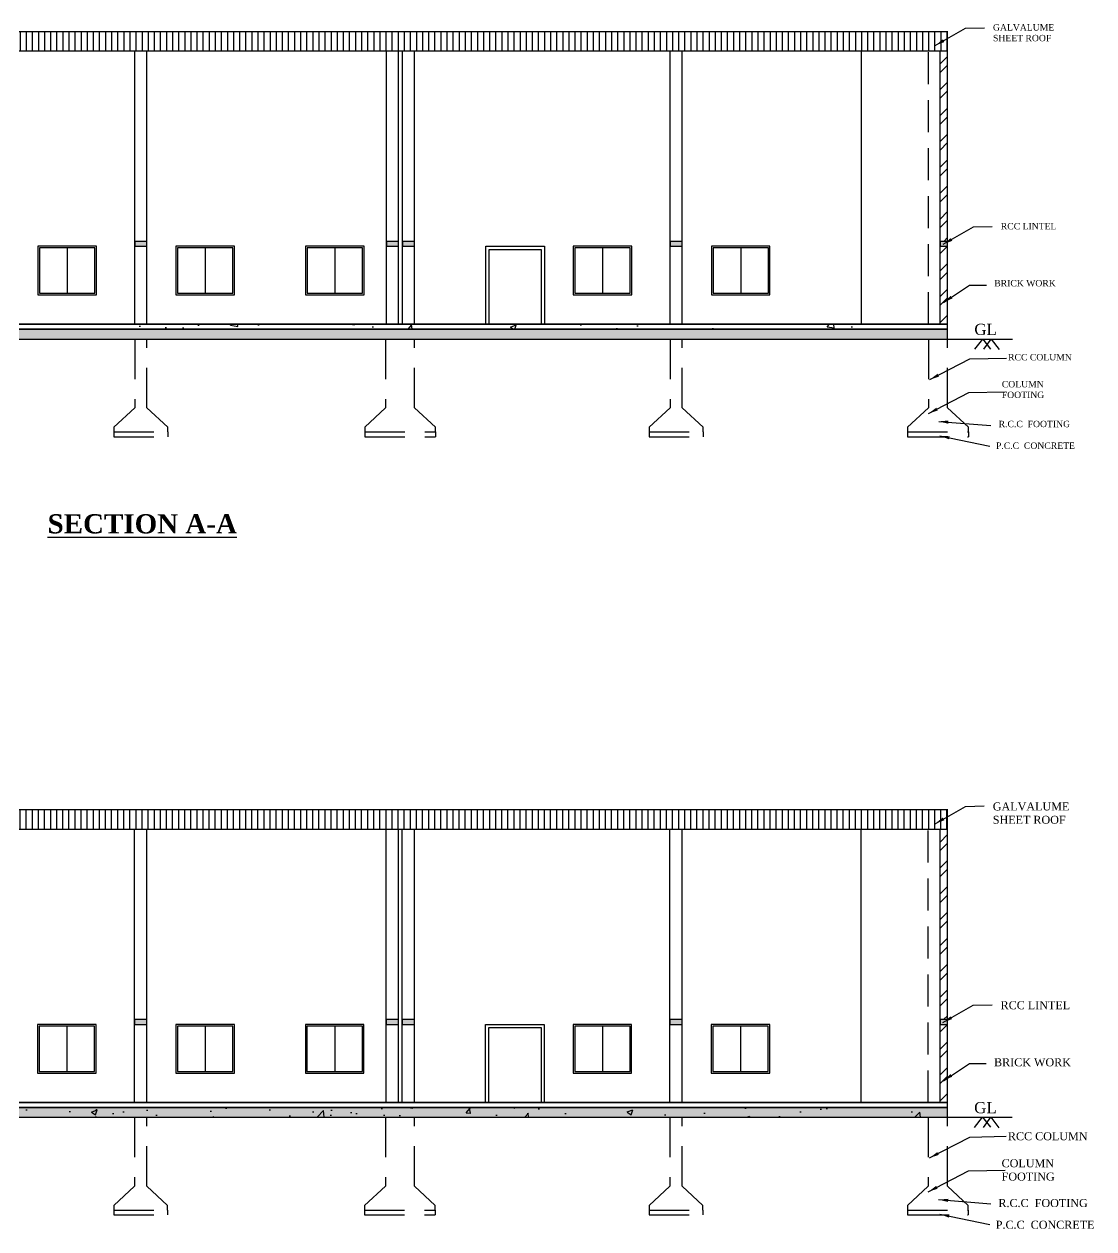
# Model space of a CAD drawing. Header units: metres. Extents: x 2066 to 2266, y 1708 to 2044.
# Drawn here: x 2199.8 to 2233.22, y 1945.85 to 1983.48 of the extents above; entities that cross this region are included whole.
import ezdxf

# ---------------------------------------------------------------- set-up
doc = ezdxf.new("R2010")
doc.units = ezdxf.units.M
doc.linetypes.add('HIDDEN', pattern=[0.375, 0.25, -0.125])
doc.linetypes.add('HIDDENX2', pattern=[0.75, 0.5, -0.25])
doc.styles.add('CORPORATION', font='arial.ttf')
doc.styles.add('i', font='romantic.ttf')
doc.styles.add('TIMES NEW ROMAN', font='times.ttf')
doc.dimstyles.new('Dim-outter', dxfattribs={"dimtxt": 1, "dimasz": 1, "dimexe": 0, "dimexo": 0, "dimgap": 1, "dimtad": 1, "dimlfac": -1, "dimzin": 3, "dimdsep": 46, "dimtxsty": 'CORPORATION', "dimblk": 'ARCHTICK', "dimcen": 0.125, "dimclrd": 8, "dimclre": 8, "dimclrt": 256, "dimazin": 0, "dimtfac": 0.5, "dimtix": 1, "dimtmove": 2, "dimatfit": 3, "dimfxl": 0, "dimtolj": 1, "dimtzin": 0, "dimarcsym": 0})

# ---------------------------------------------------------------- blocks, each defined once
blk = doc.blocks.new('_ArchTick')
at = {"color": 0, "linetype": 'ByBlock', "const_width": 0.15}
blk.add_lwpolyline([(-0.5, -0.5), (0.5, 0.5)], dxfattribs=at)

msp = doc.modelspace()

# ---------------------------------------------------------------- hatches: boundary and pattern name
h = msp.add_hatch()
h.set_pattern_fill('ANSI31', color=256, scale=0.06, angle=45)
h.set_pattern_definition([(90, (-3371.6825, 817.67886), (-0.1905, 0), [])])
h.paths.add_polyline_path([(2186.59, 1983.255), (2186.59, 1982.645), (2228.65, 1982.645), (2228.65, 1983.255)])
h = msp.add_hatch()
h.set_pattern_fill('ANSI32', color=256, scale=0.06)
h.set_pattern_definition([(45, (-3371.6825, 817.66886), (-0.404111525, 0.404111525), []), (45, (-3371.4131, 817.66886), (-0.404111525, 0.404111525), [])])
h.paths.add_polyline_path([(2228.65, 1976.545), (2228.42, 1976.545), (2228.42, 1974.105), (2228.65, 1974.105)])
h.paths.add_polyline_path([(2228.42, 1976.695), (2228.65, 1976.695), (2228.65, 1982.645), (2228.42, 1982.645)])
h = msp.add_hatch(color=256)
h.dxf.hatch_style = 1
h.paths.add_polyline_path([(2186.59, 1976.695), (2186.59, 1976.545), (2186.82, 1976.545), (2186.82, 1976.695)])
h.paths.add_polyline_path([(2195.268, 1976.545), (2195.268, 1976.695), (2194.888, 1976.695), (2194.888, 1976.545)])
h.paths.add_polyline_path([(2203.632, 1976.545), (2203.632, 1976.695), (2203.252, 1976.695), (2203.252, 1976.545)])
h.paths.add_polyline_path([(2211.497, 1976.695), (2211.117, 1976.695), (2211.117, 1976.545), (2211.497, 1976.545)])
h.paths.add_polyline_path([(2211.997, 1976.545), (2211.997, 1976.695), (2211.617, 1976.695), (2211.617, 1976.545)])
h.paths.add_polyline_path([(2219.981, 1976.695), (2219.981, 1976.545), (2220.361, 1976.545), (2220.361, 1976.695)])
h.paths.add_polyline_path([(2228.42, 1976.695), (2228.42, 1976.545), (2228.65, 1976.545), (2228.65, 1976.695)])
h = msp.add_hatch()
h.set_pattern_fill('AR-CONC', color=256, scale=0.01)
h.set_pattern_definition([(50, (-3371.6825, 817.6689), (1.8218467, -0.15939086), [0.1905, -2.0955]), (355, (-3371.6825, 817.6689), (-0.3524342, 1.91056845), [0.1524, -1.67640584]), (100.451445, (-3371.5307, 817.6556), (1.46941247, 1.7511775), [0.1619001, -1.78090245]), (46.1842, (-3371.6825, 818.1769), (2.7107904, -0.4204233), [0.28575, -3.14325]), (96.63556, (-3371.4566, 818.1418), (2.3740413, 2.4742612), [0.2428502, -2.6713561]), (351.18415, (-3371.6825, 818.1769), (2.3740413, 2.4742612), [0.2285997, -2.5145973]), (21, (-3371.4285, 818.0499), (1.5161439, -1.022652), [0.1905, -2.0955]), (326, (-3371.4285, 818.0499), (0.6180203, 1.84187966), [0.1524, -1.6764]), (71.451445, (-3371.3022, 817.9646), (2.1341642, 0.8192277), [0.1619001, -1.7808994]), (37.5, (-3371.6825, 817.66886), (0.03088603, 0.84555039), [0, -1.65608, 0, -1.7018, 0, -1.68275]), (7.5, (-3371.6825, 817.6689), (0.66819663, 1.00180575), [0, -0.97028, 0, -1.61798, 0, -0.64135]), (327.5, (-3372.2489, 817.66886), (1.35590595, -0.05728744), [0, -0.635, 0, -1.9812, 0, -2.6289]), (317.5, (-3372.5029, 817.6689), (1.48129181, 0.2542649), [0, -0.8255, 0, -1.31572, 0, -1.8669])])
h.paths.add_polyline_path([(2228.65, 1974.105), (2186.59, 1974.105), (2186.59, 1973.955), (2228.65, 1973.955)])
h = msp.add_hatch()
h.set_pattern_fill('AR-SAND', color=256, scale=0.01)
h.set_pattern_definition([(37.5, (-3371.6825, 817.66886), (-0.016000313, 0.489413237), [0, -0.38608, 0, -0.4318, 0, -0.41275]), (7.5, (-3371.6825, 817.66886), (0.44952328, 0.7168251), [0, -0.20828, 0, -0.34798, 0, -0.13335]), (327.5, (-3371.99492, 817.66886), (0.79099237, 0.001437185), [0, -0.127, 0, -0.4572, 0, -0.5969]), (317.5, (-3371.9949, 817.66886), (0.76355645, 0.22292932), [0, -0.0635, 0, -0.29972, 0, -0.3429])])
h.paths.add_polyline_path([(2228.65, 1973.645), (2228.65, 1973.955), (2186.59, 1973.955), (2186.59, 1973.645)])
h = msp.add_hatch()
h.set_pattern_fill('ANSI31', color=256, scale=0.06, angle=45)
h.set_pattern_definition([(90, (-3371.68841, 793.36986), (-0.1905, 0), [])])
h.paths.add_polyline_path([(2186.584, 1958.946), (2186.584, 1958.336), (2228.644, 1958.336), (2228.644, 1958.946)])
h = msp.add_hatch()
h.set_pattern_fill('ANSI32', color=256, scale=0.06)
h.set_pattern_definition([(45, (-3371.6884, 793.35986), (-0.404111525, 0.404111525), []), (45, (-3371.419, 793.35986), (-0.404111525, 0.404111525), [])])
h.paths.add_polyline_path([(2228.644, 1952.236), (2228.414, 1952.236), (2228.414, 1949.796), (2228.644, 1949.796)])
h.paths.add_polyline_path([(2228.414, 1952.386), (2228.644, 1952.386), (2228.644, 1958.336), (2228.414, 1958.336)])
h = msp.add_hatch(color=256)
h.dxf.hatch_style = 1
h.paths.add_polyline_path([(2186.814, 1952.386), (2186.584, 1952.386), (2186.584, 1952.236), (2186.814, 1952.236)])
h.paths.add_polyline_path([(2195.262, 1952.386), (2194.882, 1952.386), (2194.882, 1952.236), (2195.262, 1952.236)])
h.paths.add_polyline_path([(2203.627, 1952.386), (2203.247, 1952.386), (2203.247, 1952.236), (2203.627, 1952.236)])
h.paths.add_polyline_path([(2211.491, 1952.386), (2211.111, 1952.386), (2211.111, 1952.236), (2211.491, 1952.236)])
h.paths.add_polyline_path([(2211.991, 1952.386), (2211.611, 1952.386), (2211.611, 1952.236), (2211.991, 1952.236)])
h.paths.add_polyline_path([(2220.355, 1952.386), (2219.975, 1952.386), (2219.975, 1952.236), (2220.355, 1952.236)])
h.paths.add_polyline_path([(2228.644, 1952.386), (2228.414, 1952.386), (2228.414, 1952.236), (2228.644, 1952.236)])
h = msp.add_hatch()
h.set_pattern_fill('AR-CONC', color=256, scale=0.01)
h.set_pattern_definition([(50, (-3371.6884, 793.3599), (1.8218467, -0.15939086), [0.1905, -2.0955]), (355, (-3371.6884, 793.3599), (-0.3524342, 1.91056845), [0.1524, -1.67640584]), (100.451445, (-3371.5366, 793.3466), (1.46941247, 1.7511775), [0.1619001, -1.78090245]), (46.1842, (-3371.6884, 793.8679), (2.7107904, -0.4204233), [0.28575, -3.14325]), (96.63556, (-3371.4625, 793.8328), (2.3740413, 2.4742612), [0.2428502, -2.6713561]), (351.18415, (-3371.6884, 793.868), (2.3740413, 2.4742612), [0.2285997, -2.5145973]), (21, (-3371.4344, 793.7409), (1.5161439, -1.022652), [0.1905, -2.0955]), (326, (-3371.4344, 793.7409), (0.6180203, 1.84187966), [0.1524, -1.6764]), (71.451445, (-3371.308, 793.6556), (2.1341642, 0.8192277), [0.1619001, -1.7808994]), (37.5, (-3371.6884, 793.35986), (0.03088603, 0.84555039), [0, -1.65608, 0, -1.7018, 0, -1.68275]), (7.5, (-3371.6884, 793.3599), (0.66819663, 1.00180575), [0, -0.97028, 0, -1.61798, 0, -0.64135]), (327.5, (-3372.2548, 793.35986), (1.35590595, -0.05728744), [0, -0.635, 0, -1.9812, 0, -2.6289]), (317.5, (-3372.5088, 793.3599), (1.48129181, 0.2542649), [0, -0.8255, 0, -1.31572, 0, -1.8669])])
h.paths.add_polyline_path([(2186.584, 1949.646), (2186.584, 1949.336), (2228.644, 1949.336), (2228.644, 1949.646)])
h = msp.add_hatch()
h.set_pattern_fill('AR-SAND', color=256, scale=0.01)
h.set_pattern_definition([(37.5, (-3371.6884, 793.35986), (-0.016000313, 0.489413237), [0, -0.38608, 0, -0.4318, 0, -0.41275]), (7.5, (-3371.6884, 793.35986), (0.44952328, 0.7168251), [0, -0.20828, 0, -0.34798, 0, -0.13335]), (327.5, (-3372.00083, 793.35986), (0.79099237, 0.001437185), [0, -0.127, 0, -0.4572, 0, -0.5969]), (317.5, (-3372.0008, 793.35986), (0.76355645, 0.22292932), [0, -0.0635, 0, -0.29972, 0, -0.3429])])
h.paths.add_polyline_path([(2228.644, 1949.336), (2228.644, 1949.646), (2186.584, 1949.646), (2186.584, 1949.336)])

# ---------------------------------------------------------------- linework, layer by layer
for p, q in [((2186.59, 1983.255), (2228.65, 1983.255)), ((2228.65, 1973.655, 9.883), (2228.65, 1983.265, 9.883)), ((2186.59, 1982.645), (2228.65, 1982.645)), ((2203.252, 1974.105, 9.883), (2203.252, 1982.645, 9.883)), ((2203.632, 1974.105, 9.883), (2203.632, 1982.645, 9.883)), ((2211.117, 1974.105, 9.883), (2211.117, 1982.645, 9.883)), ((2211.497, 1974.105, -16.644), (2211.497, 1982.645, -16.644)), ((2211.617, 1974.105, 9.883), (2211.617, 1982.645, 9.883)), ((2211.997, 1974.105, 9.883), (2211.997, 1982.645, 9.883)), ((2219.981, 1974.105, 9.883), (2219.981, 1982.645, 9.883)), ((2220.361, 1974.105, 9.883), (2220.361, 1982.645, 9.883)), ((2225.96, 1974.105, -28.846), (2225.96, 1982.645, -28.846)), ((2228.42, 1974.105, 9.883), (2228.42, 1982.645, 9.883)), ((2201.141, 1976.495), (2201.141, 1975.075)), ((2205.457, 1976.495), (2205.457, 1975.075)), ((2209.505, 1976.495), (2209.505, 1975.075)), ((2217.87, 1976.495), (2217.87, 1975.075)), ((2222.186, 1976.495), (2222.186, 1975.075)), ((2186.59, 1974.105), (2228.65, 1974.105)), ((2186.59, 1973.955), (2228.65, 1973.955)), ((2172.93, 1973.645), (2230.678, 1973.645)), ((2202.602, 1970.895, 9.883), (2202.602, 1970.595, 9.883)), ((2210.439, 1970.895), (2210.439, 1970.595)), ((2219.331, 1970.895, 9.883), (2219.331, 1970.595, 9.883)), ((2227.399, 1970.895, 9.883), (2227.399, 1970.595, 9.883)), ((2186.584, 1958.946, 9.883), (2228.644, 1958.946, 9.883)), ((2228.644, 1949.346, 19.765), (2228.644, 1958.956, 19.765)), ((2186.584, 1958.336, 9.883), (2228.644, 1958.336, 9.883)), ((2203.247, 1949.796, 19.765), (2203.247, 1958.336, 19.765)), ((2203.627, 1949.796, 19.765), (2203.627, 1958.336, 19.765)), ((2211.111, 1949.796, 19.765), (2211.111, 1958.336, 19.765)), ((2211.491, 1949.796, -6.762), (2211.491, 1958.336, -6.762)), ((2211.611, 1949.796, 19.765), (2211.611, 1958.336, 19.765)), ((2211.991, 1949.796, 19.765), (2211.991, 1958.336, 19.765)), ((2219.975, 1949.796, 19.765), (2219.975, 1958.336, 19.765)), ((2220.355, 1949.796, 19.765), (2220.355, 1958.336, 19.765)), ((2225.954, 1949.796, -18.963), (2225.954, 1958.336, -18.963)), ((2228.414, 1949.796, 19.765), (2228.414, 1958.336, 19.765)), ((2201.135, 1952.186, 9.883), (2201.135, 1950.766, 9.883)), ((2205.452, 1952.186, 9.883), (2205.452, 1950.766, 9.883)), ((2209.5, 1952.186, 9.883), (2209.5, 1950.766, 9.883)), ((2217.864, 1952.186, 9.883), (2217.864, 1950.766, 9.883)), ((2222.18, 1952.186, 9.883), (2222.18, 1950.766, 9.883)), ((2186.584, 1949.796, 9.883), (2228.644, 1949.796, 9.883)), ((2172.924, 1949.336, 9.883), (2230.672, 1949.336, 9.883)), ((2186.584, 1949.646, 9.883), (2228.644, 1949.646, 9.883)), ((2202.596, 1946.586, 19.765), (2202.596, 1946.286, 19.765)), ((2210.433, 1946.586, 9.883), (2210.433, 1946.286, 9.883)), ((2219.325, 1946.586, 19.765), (2219.325, 1946.286, 19.765)), ((2227.393, 1946.586, 19.765), (2227.393, 1946.286, 19.765))]:
    msp.add_line(p, q)
at = {"linetype": 'HIDDENX2', "ltscale": 2}
for p, q in [((2228.05, 1974.105, 9.883), (2228.05, 1982.645, 9.883)), ((2228.044, 1949.796, 19.765), (2228.044, 1958.336, 19.765))]:
    msp.add_line(p, q, dxfattribs=at)
at = {"linetype": 'HIDDEN', "ltscale": 5}
for p, q in [((2203.252, 1973.645, 9.883), (2203.252, 1971.495, 9.883)), ((2203.632, 1971.495, 9.883), (2203.632, 1973.645, 9.883)), ((2211.09, 1973.645), (2211.09, 1971.495)), ((2211.997, 1971.495, 9.883), (2211.997, 1973.645, 9.883)), ((2219.981, 1973.645, 9.883), (2219.981, 1971.495, 9.883)), ((2220.361, 1971.495, 9.883), (2220.361, 1973.645, 9.883)), ((2228.05, 1973.645, 9.883), (2228.05, 1971.495, 9.883)), ((2228.65, 1971.495), (2228.65, 1973.645)), ((2202.602, 1970.895, 9.883), (2203.252, 1971.495, 9.883)), ((2204.283, 1970.895, 9.883), (2203.632, 1971.495, 9.883)), ((2210.439, 1970.895), (2211.09, 1971.495)), ((2212.648, 1970.895, 9.883), (2211.997, 1971.495, 9.883)), ((2219.331, 1970.895, 9.883), (2219.981, 1971.495, 9.883)), ((2221.012, 1970.895, 9.883), (2220.361, 1971.495, 9.883)), ((2227.399, 1970.895, 9.883), (2228.05, 1971.495, 9.883)), ((2229.301, 1970.895), (2228.65, 1971.495)), ((2204.283, 1970.745, 9.883), (2204.283, 1970.895, 9.883)), ((2212.648, 1970.745, 9.883), (2212.648, 1970.895, 9.883)), ((2221.012, 1970.745, 9.883), (2221.012, 1970.895, 9.883)), ((2229.301, 1970.745), (2229.301, 1970.895)), ((2202.602, 1970.745, 9.883), (2204.283, 1970.745, 1.144)), ((2202.602, 1970.595, 9.883), (2204.283, 1970.595, 1.144)), ((2204.283, 1970.745, 9.883), (2204.283, 1970.595, 9.883)), ((2210.439, 1970.745), (2212.648, 1970.745, -11.478)), ((2210.439, 1970.595), (2212.648, 1970.595, -11.478)), ((2212.648, 1970.745, 9.883), (2212.648, 1970.595, 9.883)), ((2219.331, 1970.745, 9.883), (2221.012, 1970.745, 1.144)), ((2219.331, 1970.595, 9.883), (2221.012, 1970.595, 1.144)), ((2221.012, 1970.745, 9.883), (2221.012, 1970.595, 9.883)), ((2227.399, 1970.745, 9.883), (2229.301, 1970.745)), ((2227.399, 1970.595, 9.883), (2229.301, 1970.595)), ((2229.301, 1970.745), (2229.301, 1970.595)), ((2203.247, 1949.336, 19.765), (2203.247, 1947.186, 19.765)), ((2203.627, 1947.186, 19.765), (2203.627, 1949.336, 19.765)), ((2211.084, 1949.336, 9.883), (2211.084, 1947.186, 9.883)), ((2211.991, 1947.186, 19.765), (2211.991, 1949.336, 19.765)), ((2219.975, 1949.336, 19.765), (2219.975, 1947.186, 19.765)), ((2220.355, 1947.186, 19.765), (2220.355, 1949.336, 19.765)), ((2228.044, 1949.336, 19.765), (2228.044, 1947.186, 19.765)), ((2228.644, 1947.186, 9.883), (2228.644, 1949.336, 9.883)), ((2202.596, 1946.586, 19.765), (2203.247, 1947.186, 19.765)), ((2204.277, 1946.586, 19.765), (2203.627, 1947.186, 19.765)), ((2210.433, 1946.586, 9.883), (2211.084, 1947.186, 9.883)), ((2212.642, 1946.586, 19.765), (2211.991, 1947.186, 19.765)), ((2219.325, 1946.586, 19.765), (2219.975, 1947.186, 19.765)), ((2221.006, 1946.586, 19.765), (2220.355, 1947.186, 19.765)), ((2227.393, 1946.586, 19.765), (2228.044, 1947.186, 19.765)), ((2229.295, 1946.586, 9.883), (2228.644, 1947.186, 9.883)), ((2202.596, 1946.436, 19.765), (2204.277, 1946.436, 11.026)), ((2204.277, 1946.436, 19.765), (2204.277, 1946.586, 19.765)), ((2204.277, 1946.436, 19.765), (2204.277, 1946.286, 19.765)), ((2210.433, 1946.436, 9.883), (2212.642, 1946.436, -1.595)), ((2212.642, 1946.436, 19.765), (2212.642, 1946.586, 19.765)), ((2212.642, 1946.436, 19.765), (2212.642, 1946.286, 19.765)), ((2219.325, 1946.436, 19.765), (2221.006, 1946.436, 11.026)), ((2221.006, 1946.436, 19.765), (2221.006, 1946.586, 19.765)), ((2221.006, 1946.436, 19.765), (2221.006, 1946.286, 19.765)), ((2227.393, 1946.436, 19.765), (2229.295, 1946.436, 9.883)), ((2229.295, 1946.436, 9.883), (2229.295, 1946.586, 9.883)), ((2229.295, 1946.436, 9.883), (2229.295, 1946.286, 9.883)), ((2202.596, 1946.286, 19.765), (2204.277, 1946.286, 11.026)), ((2210.433, 1946.286, 9.883), (2212.642, 1946.286, -1.595)), ((2219.325, 1946.286, 19.765), (2221.006, 1946.286, 11.026)), ((2227.393, 1946.286, 19.765), (2229.295, 1946.286, 9.883))]:
    msp.add_line(p, q, dxfattribs=at)
for points in [[(2202.056, 1976.545), (2200.226, 1976.545), (2200.226, 1975.025), (2202.056, 1975.025)], [(2202.006, 1976.495), (2200.276, 1976.495), (2200.276, 1975.075), (2202.006, 1975.075)], [(2203.632, 1976.695), (2203.252, 1976.695), (2203.252, 1976.545), (2203.632, 1976.545)], [(2206.372, 1976.545), (2204.542, 1976.545), (2204.542, 1975.025), (2206.372, 1975.025)], [(2206.322, 1976.495), (2204.592, 1976.495), (2204.592, 1975.075), (2206.322, 1975.075)], [(2210.42, 1976.545), (2208.59, 1976.545), (2208.59, 1975.025), (2210.42, 1975.025)], [(2210.37, 1976.495), (2208.64, 1976.495), (2208.64, 1975.075), (2210.37, 1975.075)], [(2211.497, 1976.695), (2211.117, 1976.695), (2211.117, 1976.545), (2211.497, 1976.545)], [(2211.997, 1976.695), (2211.617, 1976.695), (2211.617, 1976.545), (2211.997, 1976.545)], [(2218.785, 1976.545), (2216.955, 1976.545), (2216.955, 1975.025), (2218.785, 1975.025)], [(2218.735, 1976.495), (2217.005, 1976.495), (2217.005, 1975.075), (2218.735, 1975.075)], [(2220.361, 1976.695), (2219.981, 1976.695), (2219.981, 1976.545), (2220.361, 1976.545)], [(2223.101, 1976.545), (2221.271, 1976.545), (2221.271, 1975.025), (2223.101, 1975.025)], [(2223.051, 1976.495), (2221.321, 1976.495), (2221.321, 1975.075), (2223.051, 1975.075)], [(2228.65, 1976.695), (2228.42, 1976.695), (2228.42, 1976.545), (2228.65, 1976.545)], [(2186.59, 1974.105), (2186.59, 1973.955), (2228.65, 1973.955), (2228.65, 1974.105)], [(2186.59, 1973.955), (2186.59, 1973.645), (2228.65, 1973.645), (2228.65, 1973.955)]]:
    msp.add_lwpolyline(points, close=True)
for points, elevation in [([(2214.222, 1974.105), (2214.222, 1976.545), (2216.052, 1976.545), (2216.052, 1974.105)], 9.883), ([(2214.322, 1974.105), (2214.322, 1976.445), (2215.952, 1976.445), (2215.952, 1974.105)], 9.883), ([(2214.217, 1949.796), (2214.217, 1952.236), (2216.047, 1952.236), (2216.047, 1949.796)], 19.765), ([(2214.317, 1949.796), (2214.317, 1952.136), (2215.947, 1952.136), (2215.947, 1949.796)], 19.765), ([(2229.493, 1949.017), (2229.743, 1949.336), (2229.986, 1949.024)], 9.883), ([(2229.776, 1949.017), (2230.005, 1949.336), (2230.254, 1949.01)], 9.883)]:
    msp.add_lwpolyline(points, dxfattribs=dict(elevation=elevation))
for points in [[(2229.499, 1973.326), (2229.749, 1973.645), (2229.991, 1973.333)], [(2229.782, 1973.326), (2230.011, 1973.645), (2230.26, 1973.319)]]:
    msp.add_lwpolyline(points)
at = {"elevation": 9.883}
for points in [[(2203.627, 1952.386), (2203.247, 1952.386), (2203.247, 1952.236), (2203.627, 1952.236)], [(2211.491, 1952.386), (2211.111, 1952.386), (2211.111, 1952.236), (2211.491, 1952.236)], [(2211.991, 1952.386), (2211.611, 1952.386), (2211.611, 1952.236), (2211.991, 1952.236)], [(2220.355, 1952.386), (2219.975, 1952.386), (2219.975, 1952.236), (2220.355, 1952.236)], [(2228.644, 1952.386), (2228.414, 1952.386), (2228.414, 1952.236), (2228.644, 1952.236)], [(2202.05, 1952.236), (2200.22, 1952.236), (2200.22, 1950.716), (2202.05, 1950.716)], [(2202, 1952.186), (2200.27, 1952.186), (2200.27, 1950.766), (2202, 1950.766)], [(2206.367, 1952.236), (2204.537, 1952.236), (2204.537, 1950.716), (2206.367, 1950.716)], [(2206.317, 1952.186), (2204.587, 1952.186), (2204.587, 1950.766), (2206.317, 1950.766)], [(2210.415, 1952.236), (2208.585, 1952.236), (2208.585, 1950.716), (2210.415, 1950.716)], [(2210.365, 1952.186), (2208.635, 1952.186), (2208.635, 1950.766), (2210.365, 1950.766)], [(2218.779, 1952.236), (2216.949, 1952.236), (2216.949, 1950.716), (2218.779, 1950.716)], [(2218.729, 1952.186), (2216.999, 1952.186), (2216.999, 1950.766), (2218.729, 1950.766)], [(2223.095, 1952.236), (2221.265, 1952.236), (2221.265, 1950.716), (2223.095, 1950.716)], [(2223.045, 1952.186), (2221.315, 1952.186), (2221.315, 1950.766), (2223.045, 1950.766)], [(2186.584, 1949.796), (2186.584, 1949.646), (2228.644, 1949.646), (2228.644, 1949.796)], [(2186.584, 1949.646), (2186.584, 1949.336), (2228.644, 1949.336), (2228.644, 1949.646)]]:
    msp.add_lwpolyline(points, close=True, dxfattribs=at)

# ---------------------------------------------------------------- texts
at = {"attachment_point": 1, "style": 'i'}
for s, insert, char_height, width in [('GALVALUME SHEET ROOF', (2230.068, 1983.48), 0.2, 2.73744), ('RCC LINTEL', (2230.313, 1977.27), 0.2, 2.73744), ('BRICK WORK', (2230.108, 1975.489), 0.2, 2.73744), ('RCC COLUMN', (2230.541, 1973.179), 0.2, 2.73744), ('COLUMN\\PFOOTING ', (2230.344, 1972.335, 4.236), 0.2, 2.73744), ('R.C.C  FOOTING', (2230.245, 1971.092), 0.2, 2.73744), ('P.C.C  CONCRETE', (2230.162, 1970.415, 4.236), 0.2, 2.73744), ('GALVALUME SHEET ROOF', (2230.062, 1959.171, 9.883), 0.25, 2.43038), ('RCC LINTEL', (2230.307, 1952.961, 9.883), 0.25, 2.43038), ('BRICK WORK', (2230.102, 1951.18, 9.883), 0.25, 2.43038), ('RCC COLUMN', (2230.535, 1948.87, 9.883), 0.25, 2.43038), ('COLUMN\\PFOOTING ', (2230.338, 1948.026, 14.118), 0.25, 1.61862), ('R.C.C  FOOTING', (2230.239, 1946.783, 9.883), 0.25, 3.02316), ('P.C.C  CONCRETE', (2230.156, 1946.106, 14.118), 0.25, 3.27498)]:
    msp.add_mtext(s, dxfattribs=dict(at, insert=insert, char_height=char_height, width=width))
at = {"ltscale": 0.2, "char_height": 0.35, "attachment_point": 7, "style": 'TIMES NEW ROMAN'}
for insert in [(2229.486, 1973.766, 4.236), (2229.48, 1949.457, 14.118)]:
    msp.add_mtext_dynamic_manual_height_columns('GL', width=0.92212, gutter_width=1.466, heights=[0], dxfattribs=dict(at, insert=insert))
at = {"insert": (2194.671, 1968.174, -9.883), "char_height": 0.6, "attachment_point": 1, "style": 'TIMES NEW ROMAN'}
msp.add_mtext_dynamic_manual_height_columns('{\\fTimes New Roman|b1|i0|c0|p18;\\W8.62106;\\L   \\W1;SECTION A-A}', width=17.22221, gutter_width=1, heights=[0], dxfattribs=at)

# ---------------------------------------------------------------- leaders
for points, override in [([(2228.267, 1982.816), (2229.212, 1983.356), (2229.799, 1983.369)], {"dimasz": 0.3, "dimtad": 0, "dimclrd": 256, "dimfxlon": 1}), ([(2228.512, 1976.606), (2229.457, 1977.146), (2230.044, 1977.159)], {"dimasz": 0.3, "dimtad": 0, "dimclrd": 256, "dimfxlon": 1}), ([(2228.524, 1974.789), (2229.339, 1975.329), (2229.861, 1975.329)], {"dimasz": 0.3, "dimgap": 1, "dimtad": 0, "dimclrd": 256, "dimfxlon": 1}), ([(2228.091, 1972.377, 4.236), (2229.35, 1973.027, 4.236), (2230.489, 1973.051, 4.236)], {"dimasz": 0.3, "dimtad": 0, "dimclrd": 256, "dimfxlon": 1}), ([(2228.054, 1971.32, 4.236), (2229.313, 1971.97, 4.236), (2230.452, 1971.994, 4.236)], {"dimasz": 0.3, "dimtad": 0, "dimclrd": 256, "dimfxlon": 1}), ([(2228.374, 1971.074, 4.236), (2230.004, 1970.944, 4.236)], {"dimasz": 0.3, "dimtad": 0, "dimclrd": 256, "dimfxlon": 1}), ([(2228.411, 1970.622, 4.236), (2229.975, 1970.294, 4.236)], {"dimasz": 0.3, "dimtad": 0, "dimclrd": 256, "dimfxlon": 1}), ([(2228.261, 1958.507, 9.883), (2229.206, 1959.047, 9.883), (2229.793, 1959.06, 9.883)], {"dimasz": 0.3, "dimtad": 0, "dimclrd": 256, "dimfxlon": 1}), ([(2228.506, 1952.297, 9.883), (2229.451, 1952.837, 9.883), (2230.038, 1952.85, 9.883)], {"dimasz": 0.3, "dimtad": 0, "dimclrd": 256, "dimfxlon": 1}), ([(2228.518, 1950.48, 9.883), (2229.333, 1951.02, 9.883), (2229.855, 1951.02, 9.883)], {"dimasz": 0.3, "dimgap": 1, "dimtad": 0, "dimclrd": 256, "dimfxlon": 1}), ([(2228.085, 1948.068, 14.118), (2229.344, 1948.718, 14.118), (2230.483, 1948.742, 14.118)], {"dimasz": 0.3, "dimtad": 0, "dimclrd": 256, "dimfxlon": 1}), ([(2228.048, 1947.011, 14.118), (2229.307, 1947.661, 14.118), (2230.446, 1947.685, 14.118)], {"dimasz": 0.3, "dimtad": 0, "dimclrd": 256, "dimfxlon": 1}), ([(2228.368, 1946.765, 14.118), (2229.998, 1946.635, 14.118)], {"dimasz": 0.3, "dimtad": 0, "dimclrd": 256, "dimfxlon": 1}), ([(2228.405, 1946.313, 14.118), (2229.969, 1945.985, 14.118)], {"dimasz": 0.3, "dimtad": 0, "dimclrd": 256, "dimfxlon": 1})]:
    msp.add_leader(points, dimstyle='Dim-outter', override=override)

doc.saveas('drawing.dxf')
